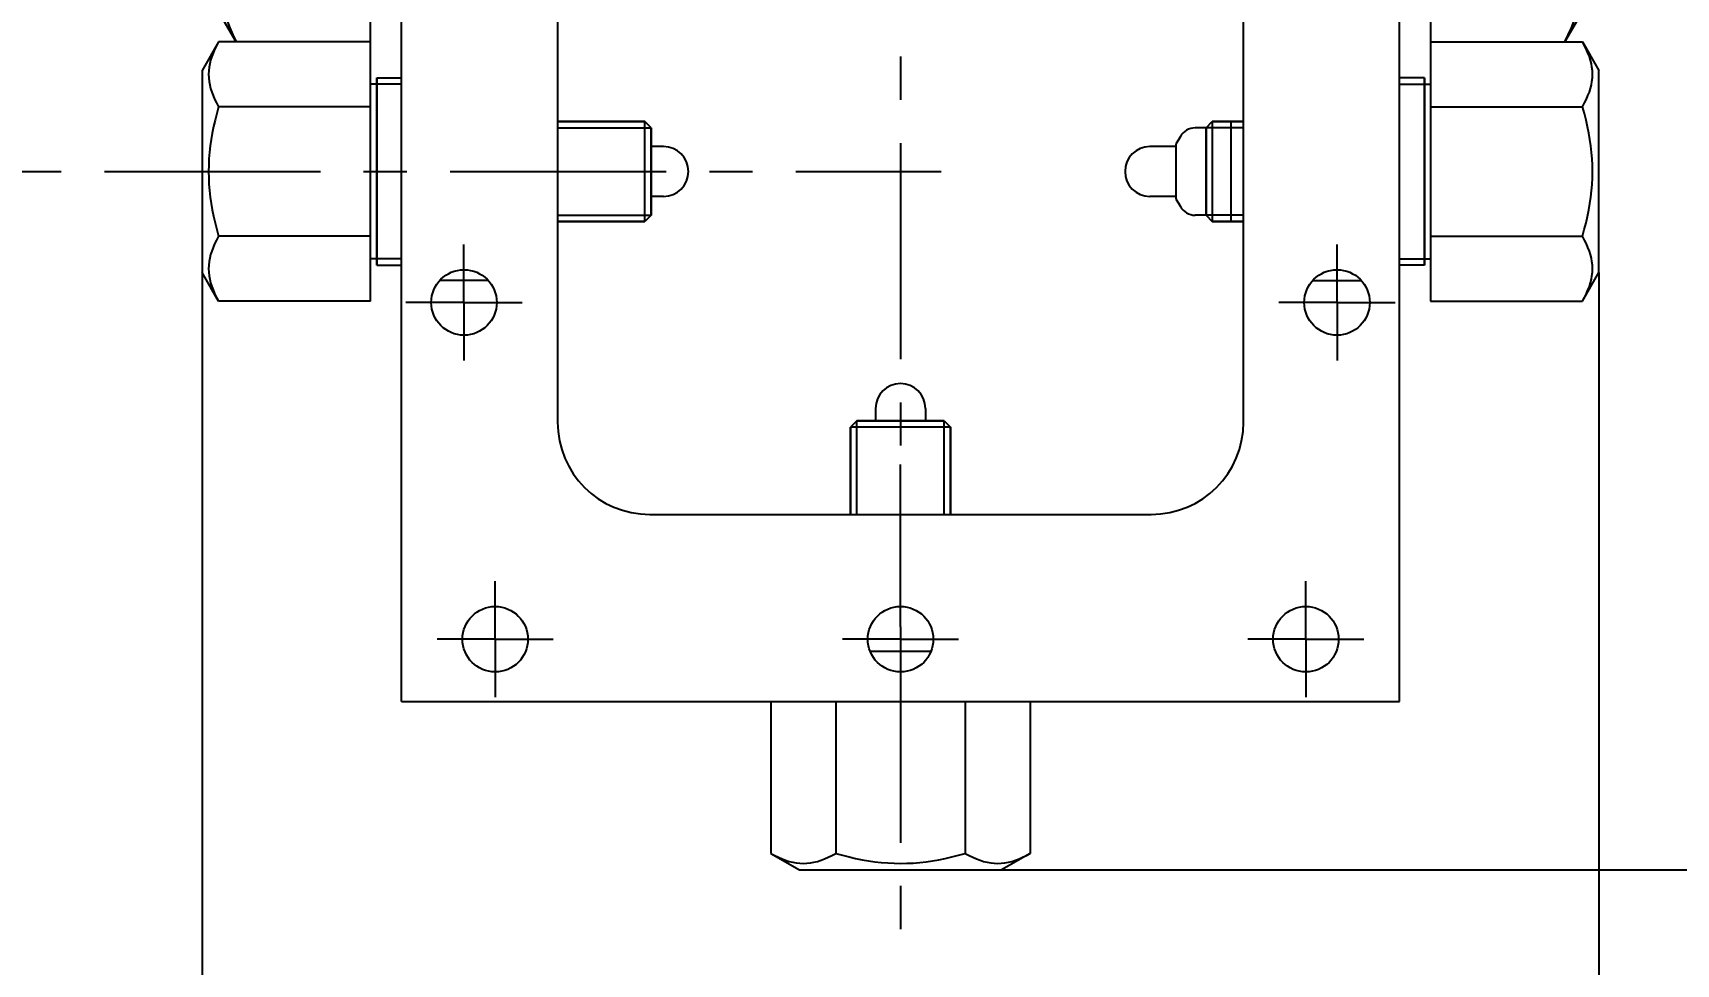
# Model space of a CAD drawing. Header units: millimetres. Extents: x 0 to 420, y 0 to 297.
# Drawn here: x 65.9 to 131.8, y 155.3 to 192.6 of the extents above; entities that cross this region are included whole.
import ezdxf

# ---------------------------------------------------------------- set-up
doc = ezdxf.new("R2010")
doc.units = ezdxf.units.MM
doc.header["$LTSCALE"] = 23.1
doc.linetypes.add('CENTER', pattern=[0.6, 0.375, -0.075, 0.075, -0.075])
doc.layers.get('0').update_dxf_attribs({"linetype": 'CONTINUOUS'})
for name, color, linetype in [('ALL_AXIS', 7, 'CONTINUOUS'), ('ALL_CHAMFER', 7, 'CONTINUOUS'), ('ALL_DIMENSIONS', 7, 'CONTINUOUS')]:
    doc.layers.add(name, color=color, linetype=linetype)
doc.styles.get("Standard").update_dxf_attribs({"font": 'txt', "width": 0.7})
doc.dimstyles.new('DIMSTYLE_1', dxfattribs={"dimtxt": 3.5, "dimasz": 3, "dimexe": 0.18, "dimexo": 0.0625, "dimgap": 0.09, "dimtad": 1, "dimdec": 5, "dimlfac": 4, "dimdsep": 46, "dimtxsty": 'STANDARD', "dimblk": '_FILLED', "dimblk1": '_FILLED', "dimblk2": '_FILLED', "dimcen": 0.09, "dimadec": 0, "dimazin": 0, "dimtp": 0.5, "dimtm": 0.5, "dimtfac": 1, "dimtdec": 5, "dimtofl": 0, "dimtmove": 0, "dimatfit": 3, "dimldrblk": '_FILLED', "dimfxl": 1, "dimtolj": 1, "dimarcsym": 0})

# ---------------------------------------------------------------- blocks, each defined once
blk = doc.blocks.new('_FILLED')
at = {"color": 0, "linetype": 'BYBLOCK'}
blk.add_solid([(0, 0), (-1, 0.167), (-1, -0.167)], dxfattribs=at)
blk = doc.blocks.new('*D1')
at = {"layer": 'ALL_DIMENSIONS', "color": 2, "linetype": 'CONTINUOUS'}
for p, q in [((120.661, 238.339), (140.661, 238.339)), ((138.661, 238.339), (138.661, 198.714)), ((138.661, 159.089), (138.661, 198.714)), ((104.711, 159.089), (140.661, 159.089))]:
    blk.add_line(p, q, dxfattribs=at)
at = {"layer": 'ALL_DIMENSIONS', "color": 2, "linetype": 'CONTINUOUS', "xscale": 3, "yscale": 3, "zscale": 3}
for p, rotation in [((138.661, 238.339), 90), ((138.661, 159.089), 270)]:
    blk.add_blockref('_FILLED', p, dxfattribs=dict(at, rotation=rotation))
blk = doc.blocks.new('*D2')
at = {"layer": 'ALL_DIMENSIONS', "color": 2, "linetype": 'CONTINUOUS'}
for p, q in [((72.661, 183.039), (72.661, 147.089)), ((128.661, 183.039), (128.661, 147.089)), ((72.661, 149.089), (100.661, 149.089)), ((128.661, 149.089), (100.661, 149.089))]:
    blk.add_line(p, q, dxfattribs=at)
at = {"layer": 'ALL_DIMENSIONS', "color": 2, "linetype": 'CONTINUOUS', "xscale": 3, "yscale": 3, "zscale": 3, "rotation": 180}
blk.add_blockref('_FILLED', (72.661, 149.089), dxfattribs=at)
at = {"layer": 'ALL_DIMENSIONS', "color": 2, "linetype": 'CONTINUOUS', "xscale": 3, "yscale": 3, "zscale": 3}
blk.add_blockref('_FILLED', (128.661, 149.089), dxfattribs=at)

msp = doc.modelspace()

# ---------------------------------------------------------------- linework, layer by layer
at = {"color": 7, "linetype": 'CONTINUOUS'}
for p, q in [((86.9110861, 215.0891115), (86.9110861, 177.0391115)), ((114.4110861, 177.0391115), (114.4110861, 215.0891115)), ((79.4110861, 181.8929591), (79.4110861, 213.5891115)), ((80.6610861, 165.8391115), (80.6610861, 213.3391115)), ((120.6610861, 165.8391115), (120.6610861, 207.4697288)), ((121.9110861, 207.3910259), (121.9110861, 181.8929591)), ((79.6610861, 190.8391115), (79.6610861, 183.3391115)), ((121.6610861, 183.3391115), (121.6610861, 190.8391115)), ((113.9110861, 185.0891115), (113.9110861, 189.0891115)), ((90.6610861, 188.8391115), (90.6610861, 185.3391115)), ((112.9110861, 185.3391115), (112.9110861, 188.8391115)), ((98.9110861, 177.0891115), (102.4110861, 177.0891115)), ((90.6110861, 173.3391115), (110.7110861, 173.3391115)), ((80.6610861, 165.8391115), (120.6610861, 165.8391115))]:
    msp.add_line(p, q, dxfattribs=at)
at = {"color": 2, "linetype": 'CONTINUOUS'}
for p, q in [((80.6610861, 190.5891115), (79.6610861, 190.5891115)), ((120.6610861, 190.5891115), (121.6610861, 190.5891115)), ((113.9110861, 189.0891115), (114.4110861, 189.0891115)), ((86.9110861, 188.8391115), (90.6610861, 188.8391115)), ((114.4110861, 188.8391115), (112.9110861, 188.8391115)), ((86.9110861, 185.3391115), (90.6610861, 185.3391115)), ((114.4110861, 185.3391115), (112.9110861, 185.3391115)), ((113.9110861, 185.0891115), (114.4110861, 185.0891115)), ((80.6610861, 183.5891115), (79.6610861, 183.5891115)), ((120.6610861, 183.5891115), (121.6610861, 183.5891115)), ((98.9110861, 173.3391115), (98.9110861, 177.0891115)), ((102.4110861, 173.3391115), (102.4110861, 177.0891115))]:
    msp.add_line(p, q, dxfattribs=at)
at = {"color": 7, "linetype": 'CONTINUOUS'}
for centre in [(83.1610861, 181.8391115), (118.1610861, 181.8391115), (84.4110861, 168.3391115), (100.6610861, 168.3391115), (116.9110861, 168.3391115)]:
    msp.add_circle(centre, 1.3125, dxfattribs=at)
for centre, start, end in [((90.6110861, 177.0391115), 180, 270), ((110.7110861, 177.0391115), 270, 360)]:
    msp.add_arc(centre, 3.7, start, end, dxfattribs=at)
at = {"layer": 'ALL_AXIS', "color": 7, "linetype": 'CENTER'}
for p, q in [((100.6610861, 202.0891115), (100.6610861, 175.3391115)), ((41.0230171, 187.0891115), (102.2926735, 187.0891115)), ((83.1610861, 181.8391115), (83.1610861, 184.1672365)), ((118.1610861, 181.8391115), (118.1610861, 184.1672365)), ((83.1610861, 181.8391115), (80.8329611, 181.8391115)), ((83.1610861, 181.8391115), (83.1610861, 179.5109865)), ((83.1610861, 181.8391115), (85.4892111, 181.8391115)), ((118.1610861, 181.8391115), (115.8329611, 181.8391115)), ((118.1610861, 181.8391115), (120.4892111, 181.8391115)), ((118.1610861, 181.8391115), (118.1610861, 179.5109865)), ((100.6610861, 168.8391115), (100.6610861, 175.3391115)), ((84.4110861, 168.3391115), (84.4110861, 170.6672365)), ((116.9110861, 168.3391115), (116.9110861, 170.6672365)), ((100.6610861, 168.8391115), (100.6610861, 156.3449359)), ((84.4110861, 168.3391115), (82.0829611, 168.3391115)), ((84.4110861, 168.3391115), (86.7392111, 168.3391115)), ((84.4110861, 168.3391115), (84.4110861, 166.0109865)), ((100.6610861, 168.3391115), (98.3329611, 168.3391115)), ((100.6610861, 168.3391115), (102.9892111, 168.3391115)), ((116.9110861, 168.3391115), (114.5829611, 168.3391115)), ((116.9110861, 168.3391115), (119.2392111, 168.3391115)), ((116.9110861, 168.3391115), (116.9110861, 166.0109865))]:
    msp.add_line(p, q, dxfattribs=at)
at = {"layer": 'ALL_AXIS', "color": 7, "linetype": 'CONTINUOUS'}
for p, q in [((74.0247068, 192.2852639), (72.9110861, 194.2141115)), ((127.2974654, 192.2852639), (128.4110861, 194.2141115)), ((73.3228175, 192.2852639), (72.6610861, 191.1391115)), ((79.4110861, 192.2852639), (73.3228175, 192.2852639)), ((121.9110861, 192.2852639), (127.9993547, 192.2852639)), ((127.9993547, 192.2852639), (128.6610861, 191.1391115)), ((72.6610861, 191.1391115), (72.6610861, 183.0391115)), ((128.6610861, 183.0391115), (128.6610861, 191.1391115)), ((79.6610861, 190.5891115), (79.4110861, 190.5891115)), ((79.6610861, 183.3391115), (79.6610861, 190.8391115)), ((79.6610861, 190.8391115), (80.6610861, 190.8391115)), ((121.6610861, 190.8391115), (120.6610861, 190.8391115)), ((121.6610861, 190.8391115), (121.6610861, 183.3391115)), ((121.6610861, 190.5891115), (121.9110861, 190.5891115)), ((79.4110861, 189.6871877), (73.3228175, 189.6871877)), ((90.4110861, 189.0891115), (86.9110861, 189.0891115)), ((112.9110861, 188.8391115), (113.1610861, 189.0891115)), ((113.1610861, 189.0891115), (114.4110861, 189.0891115)), ((121.9110861, 189.6871877), (127.9993547, 189.6871877)), ((111.8791283, 188.4953615), (111.6987063, 188.1828615)), ((112.9110861, 188.8391115), (112.4745208, 188.8391115)), ((112.9110861, 188.8391115), (112.9110861, 185.3391115)), ((91.1610861, 188.0891115), (90.6610861, 188.0891115)), ((111.6987063, 188.0891115), (110.6610861, 188.0891115)), ((111.6987063, 188.1828615), (111.6987063, 185.9953615)), ((91.1610861, 186.0891115), (90.6610861, 186.0891115)), ((111.6987063, 186.0891115), (110.6610861, 186.0891115)), ((111.6987063, 185.9953615), (111.8791283, 185.6828615)), ((112.9110861, 185.3391115), (112.4745208, 185.3391115)), ((112.9110861, 185.3391115), (113.1610861, 185.0891115)), ((79.4110861, 184.4910353), (73.3228175, 184.4910353)), ((90.4110861, 185.0891115), (86.9110861, 185.0891115)), ((113.1610861, 185.0891115), (114.4110861, 185.0891115)), ((121.9110861, 184.4910353), (127.9993547, 184.4910353)), ((79.6610861, 183.5891115), (79.4110861, 183.5891115)), ((79.6610861, 183.3391115), (80.6610861, 183.3391115)), ((121.6610861, 183.3391115), (120.6610861, 183.3391115)), ((121.6610861, 183.5891115), (121.9110861, 183.5891115)), ((73.3228175, 181.8929591), (72.6610861, 183.0391115)), ((84.1372592, 182.7141115), (82.184913, 182.7141115)), ((117.184913, 182.7141115), (119.1372592, 182.7141115)), ((127.9993547, 181.8929591), (128.6610861, 183.0391115)), ((79.4110861, 181.8929591), (73.3228175, 181.8929591)), ((121.9110861, 181.8929591), (127.9993547, 181.8929591)), ((99.6610861, 177.5891115), (99.6610861, 177.0891115)), ((101.6610861, 177.5891115), (101.6610861, 177.0891115)), ((98.6610861, 176.8391115), (98.6610861, 173.3391115)), ((102.6610861, 176.8391115), (102.6610861, 173.3391115)), ((101.8716881, 167.8391115), (99.4504841, 167.8391115)), ((95.4649337, 165.8391115), (95.4649337, 159.7508429)), ((98.0630099, 165.8391115), (98.0630099, 159.7508429)), ((103.2591623, 165.8391115), (103.2591623, 159.7508429)), ((105.8572385, 165.8391115), (105.8572385, 159.7508429)), ((95.4649337, 159.7508429), (96.6110861, 159.0891115)), ((105.8572385, 159.7508429), (104.7110861, 159.0891115)), ((96.6110861, 159.0891115), (104.7110861, 159.0891115))]:
    msp.add_line(p, q, dxfattribs=at)
for points in [[(74.1977861, 197.0372966), (74.0350924, 196.7424605), (73.891485, 196.453151), (73.7671047, 196.1701877), (73.6615288, 195.8911123), (73.5741839, 195.6138984), (73.5056621, 195.3380694), (73.4562366, 195.0624578), (73.4262899, 194.7871092), (73.416354, 194.5116424), (73.4262536, 194.2361698), (73.4561667, 193.9608046), (73.5055646, 193.6851636), (73.5740656, 193.4092961), (73.6614065, 193.1320183), (73.7670153, 192.8528174), (73.8914374, 192.5697288), (74.032633, 192.2852639)], [(127.2895349, 192.2852639), (127.4306872, 192.5696274), (127.5550675, 192.8525906), (127.6606434, 193.1316661), (127.7479883, 193.4088799), (127.8165101, 193.684709), (127.8659356, 193.9603206), (127.8958823, 194.2356692), (127.9058182, 194.511136), (127.8959186, 194.7866085), (127.8660055, 195.0619738), (127.8166076, 195.3376148), (127.7481066, 195.6134823), (127.6607657, 195.8907601), (127.5551569, 196.169961), (127.4307348, 196.4530496), (127.2871002, 196.7424284), (127.1243861, 197.0372966)], [(73.3228175, 192.2852639), (73.2391441, 192.1336289), (73.1652877, 191.9848385), (73.1013211, 191.8393147), (73.0470259, 191.6957916), (73.0021065, 191.5532261), (72.9668674, 191.4113727), (72.941449, 191.2696308), (72.926048, 191.1280239), (72.9209382, 190.9863563), (72.9260293, 190.8446858), (72.9414129, 190.7030705), (72.9668171, 190.5613137), (73.0020453, 190.4194409), (73.0469625, 190.2768426), (73.1012745, 190.133255), (73.1652627, 189.9876664), (73.2391332, 189.8388399), (73.3228175, 189.6871877)], [(127.9993547, 189.6871877), (128.0830281, 189.8388227), (128.1568845, 189.9876131), (128.2208511, 190.1331369), (128.2751463, 190.2766599), (128.3200657, 190.4192255), (128.3553048, 190.5610789), (128.3807232, 190.7028208), (128.3961242, 190.8444277), (128.401234, 190.9860953), (128.3961429, 191.1277658), (128.3807593, 191.2693811), (128.3553551, 191.4111379), (128.3201269, 191.5530107), (128.2752097, 191.695609), (128.2208977, 191.8391966), (128.1569096, 191.9847851), (128.083039, 192.1336117), (127.9993547, 192.2852639)], [(73.3228175, 189.6871877), (73.2478935, 189.4171088), (73.1806321, 189.1509828), (73.1210627, 188.8894054), (73.069097, 188.6305893), (73.0245707, 188.373087), (72.9877424, 188.1164743), (72.958739, 187.859834), (72.9377926, 187.6031973), (72.9252118, 187.3462555), (72.9208937, 187.0891115)], [(128.4012785, 187.0891115), (128.3970106, 187.344997), (128.3845338, 187.6008386), (128.3637606, 187.8564987), (128.3349536, 188.1123899), (128.2983208, 188.3685516), (128.2539389, 188.6259666), (128.2020274, 188.8851265), (128.1423663, 189.1475447), (128.0747904, 189.4151081), (127.9993547, 189.6871877)], [(72.9208937, 187.0891115), (72.9251616, 186.833226), (72.9376384, 186.5773844), (72.9584116, 186.3217243), (72.9872186, 186.065833), (73.0238514, 185.8096714), (73.0682333, 185.5522564), (73.1201448, 185.2930964), (73.1798059, 185.0306782), (73.2473818, 184.7631148), (73.3228175, 184.4910353)], [(127.9993547, 184.4910353), (128.0742787, 184.7611141), (128.1415401, 185.0272402), (128.2011095, 185.2888175), (128.2530752, 185.5476337), (128.2976015, 185.805136), (128.3344298, 186.0617487), (128.3634332, 186.318389), (128.3843796, 186.5750256), (128.3969604, 186.8319675), (128.4012785, 187.0891115)], [(73.3228175, 184.4910353), (73.2391441, 184.3394003), (73.1652877, 184.1906099), (73.1013211, 184.045086), (73.0470259, 183.901563), (73.0021065, 183.7589974), (72.9668674, 183.6171441), (72.941449, 183.4754021), (72.926048, 183.3337953), (72.9209382, 183.1921277), (72.9260293, 183.0504572), (72.9414129, 182.9088419), (72.9668171, 182.767085), (73.0020453, 182.6252123), (73.0469625, 182.482614), (73.1012745, 182.3390264), (73.1652627, 182.1934378), (73.2391332, 182.0446112), (73.3228175, 181.8929591)], [(127.9993547, 181.8929591), (128.0830281, 182.044594), (128.1568845, 182.1933844), (128.2208511, 182.3389083), (128.2751463, 182.4824313), (128.3200657, 182.6249969), (128.3553048, 182.7668502), (128.3807232, 182.9085922), (128.3961242, 183.050199), (128.401234, 183.1918666), (128.3961429, 183.3335372), (128.3807593, 183.4751524), (128.3553551, 183.6169093), (128.3201269, 183.7587821), (128.2752097, 183.9013803), (128.2208977, 184.0449679), (128.1569096, 184.1905565), (128.083039, 184.3393831), (127.9993547, 184.4910353)], [(95.4649337, 159.7508429), (95.6165687, 159.6671694), (95.765359, 159.593313), (95.9108829, 159.5293465), (96.0544059, 159.4750513), (96.1969715, 159.4301319), (96.3388248, 159.3948928), (96.4805668, 159.3694743), (96.6221737, 159.3540734), (96.7638413, 159.3489636), (96.9055118, 159.3540546), (97.047127, 159.3694383), (97.1888839, 159.3948425), (97.3307567, 159.4300707), (97.473355, 159.4749879), (97.6169426, 159.5292999), (97.7625311, 159.593288), (97.9113577, 159.6671586), (98.0630099, 159.7508429)], [(98.0630099, 159.7508429), (98.3330888, 159.6759189), (98.5992148, 159.6086575), (98.8607922, 159.549088), (99.1196083, 159.4971224), (99.3771106, 159.452596), (99.6337233, 159.4157678), (99.8903636, 159.3867644), (100.1470003, 159.365818), (100.4039421, 159.3532372), (100.6610861, 159.3489191)], [(100.6610861, 159.3489191), (100.9169716, 159.353187), (101.1728132, 159.3656638), (101.4284733, 159.386437), (101.6843646, 159.4152439), (101.9405262, 159.4518768), (102.1979412, 159.4962587), (102.4571011, 159.5481702), (102.7195194, 159.6078312), (102.9870827, 159.6754072), (103.2591623, 159.7508429)], [(103.2591623, 159.7508429), (103.4107973, 159.6671694), (103.5595877, 159.593313), (103.7051115, 159.5293465), (103.8486346, 159.4750513), (103.9912002, 159.4301319), (104.1330535, 159.3948928), (104.2747954, 159.3694743), (104.4164023, 159.3540734), (104.5580699, 159.3489636), (104.6997404, 159.3540546), (104.8413557, 159.3694383), (104.9831126, 159.3948425), (105.1249853, 159.4300707), (105.2675836, 159.4749879), (105.4111712, 159.5292999), (105.5567598, 159.593288), (105.7055863, 159.6671586), (105.8572385, 159.7508429)]]:
    msp.add_lwpolyline(points, dxfattribs=at)
for centre, radius, start, end in [((112.4745208, 188.1516115), 0.6875, 90, 150), ((91.1610861, 187.0891115), 1, 270, 90), ((110.6610861, 187.0891115), 1, 90, 270), ((112.4745208, 186.0266115), 0.6875, 210, 270), ((100.6610861, 177.5891115), 1, 0, 180)]:
    msp.add_arc(centre, radius, start, end, dxfattribs=at)
at = {"layer": 'ALL_CHAMFER', "color": 7, "linetype": 'CONTINUOUS'}
for p, q in [((86.9110861, 189.0891115), (90.4110861, 189.0891115)), ((90.6610861, 188.8391115), (90.4110861, 189.0891115)), ((90.4110861, 185.0891115), (90.4110861, 189.0891115)), ((112.9110861, 188.8391115), (113.1610861, 189.0891115)), ((114.4110861, 189.0891115), (113.1610861, 189.0891115)), ((113.1610861, 189.0891115), (113.1610861, 185.0891115)), ((90.6610861, 185.3391115), (90.6610861, 188.8391115)), ((90.6610861, 185.3391115), (90.4110861, 185.0891115)), ((86.9110861, 185.0891115), (90.4110861, 185.0891115)), ((114.4110861, 185.0891115), (113.1610861, 185.0891115)), ((98.9110861, 177.0891115), (98.6610861, 176.8391115)), ((102.6610861, 176.8391115), (98.6610861, 176.8391115)), ((98.6610861, 173.3391115), (98.6610861, 176.8391115)), ((102.4110861, 177.0891115), (98.9110861, 177.0891115)), ((102.4110861, 177.0891115), (102.6610861, 176.8391115)), ((102.6610861, 173.3391115), (102.6610861, 176.8391115))]:
    msp.add_line(p, q, dxfattribs=at)

# ---------------------------------------------------------------- dimensions: what is measured, and where the dimension line sits
at = {"layer": 'ALL_DIMENSIONS', "color": 2, "linetype": 'CONTINUOUS'}
for base, p1, p2, angle, picture, middle in [((138.6610861, 238.3391115), (104.7110861, 159.0891115), (120.6610861, 238.3391115), 90, '*D1', (137.7860861, 195.0391115)), ((72.6610861, 149.0891115), (128.6610861, 183.0391115), (72.6610861, 183.0391115), 180, '*D2', (96.9860861, 149.9641115))]:
    dim = msp.add_linear_dim(base=base, p1=p1, p2=p2, angle=angle, dimstyle='DIMSTYLE_1', dxfattribs=at)
    dim.commit()
    dim.dimension.update_dxf_attribs({"geometry": picture, "text_midpoint": middle, "dimtype": 160})

doc.saveas('drawing.dxf')
